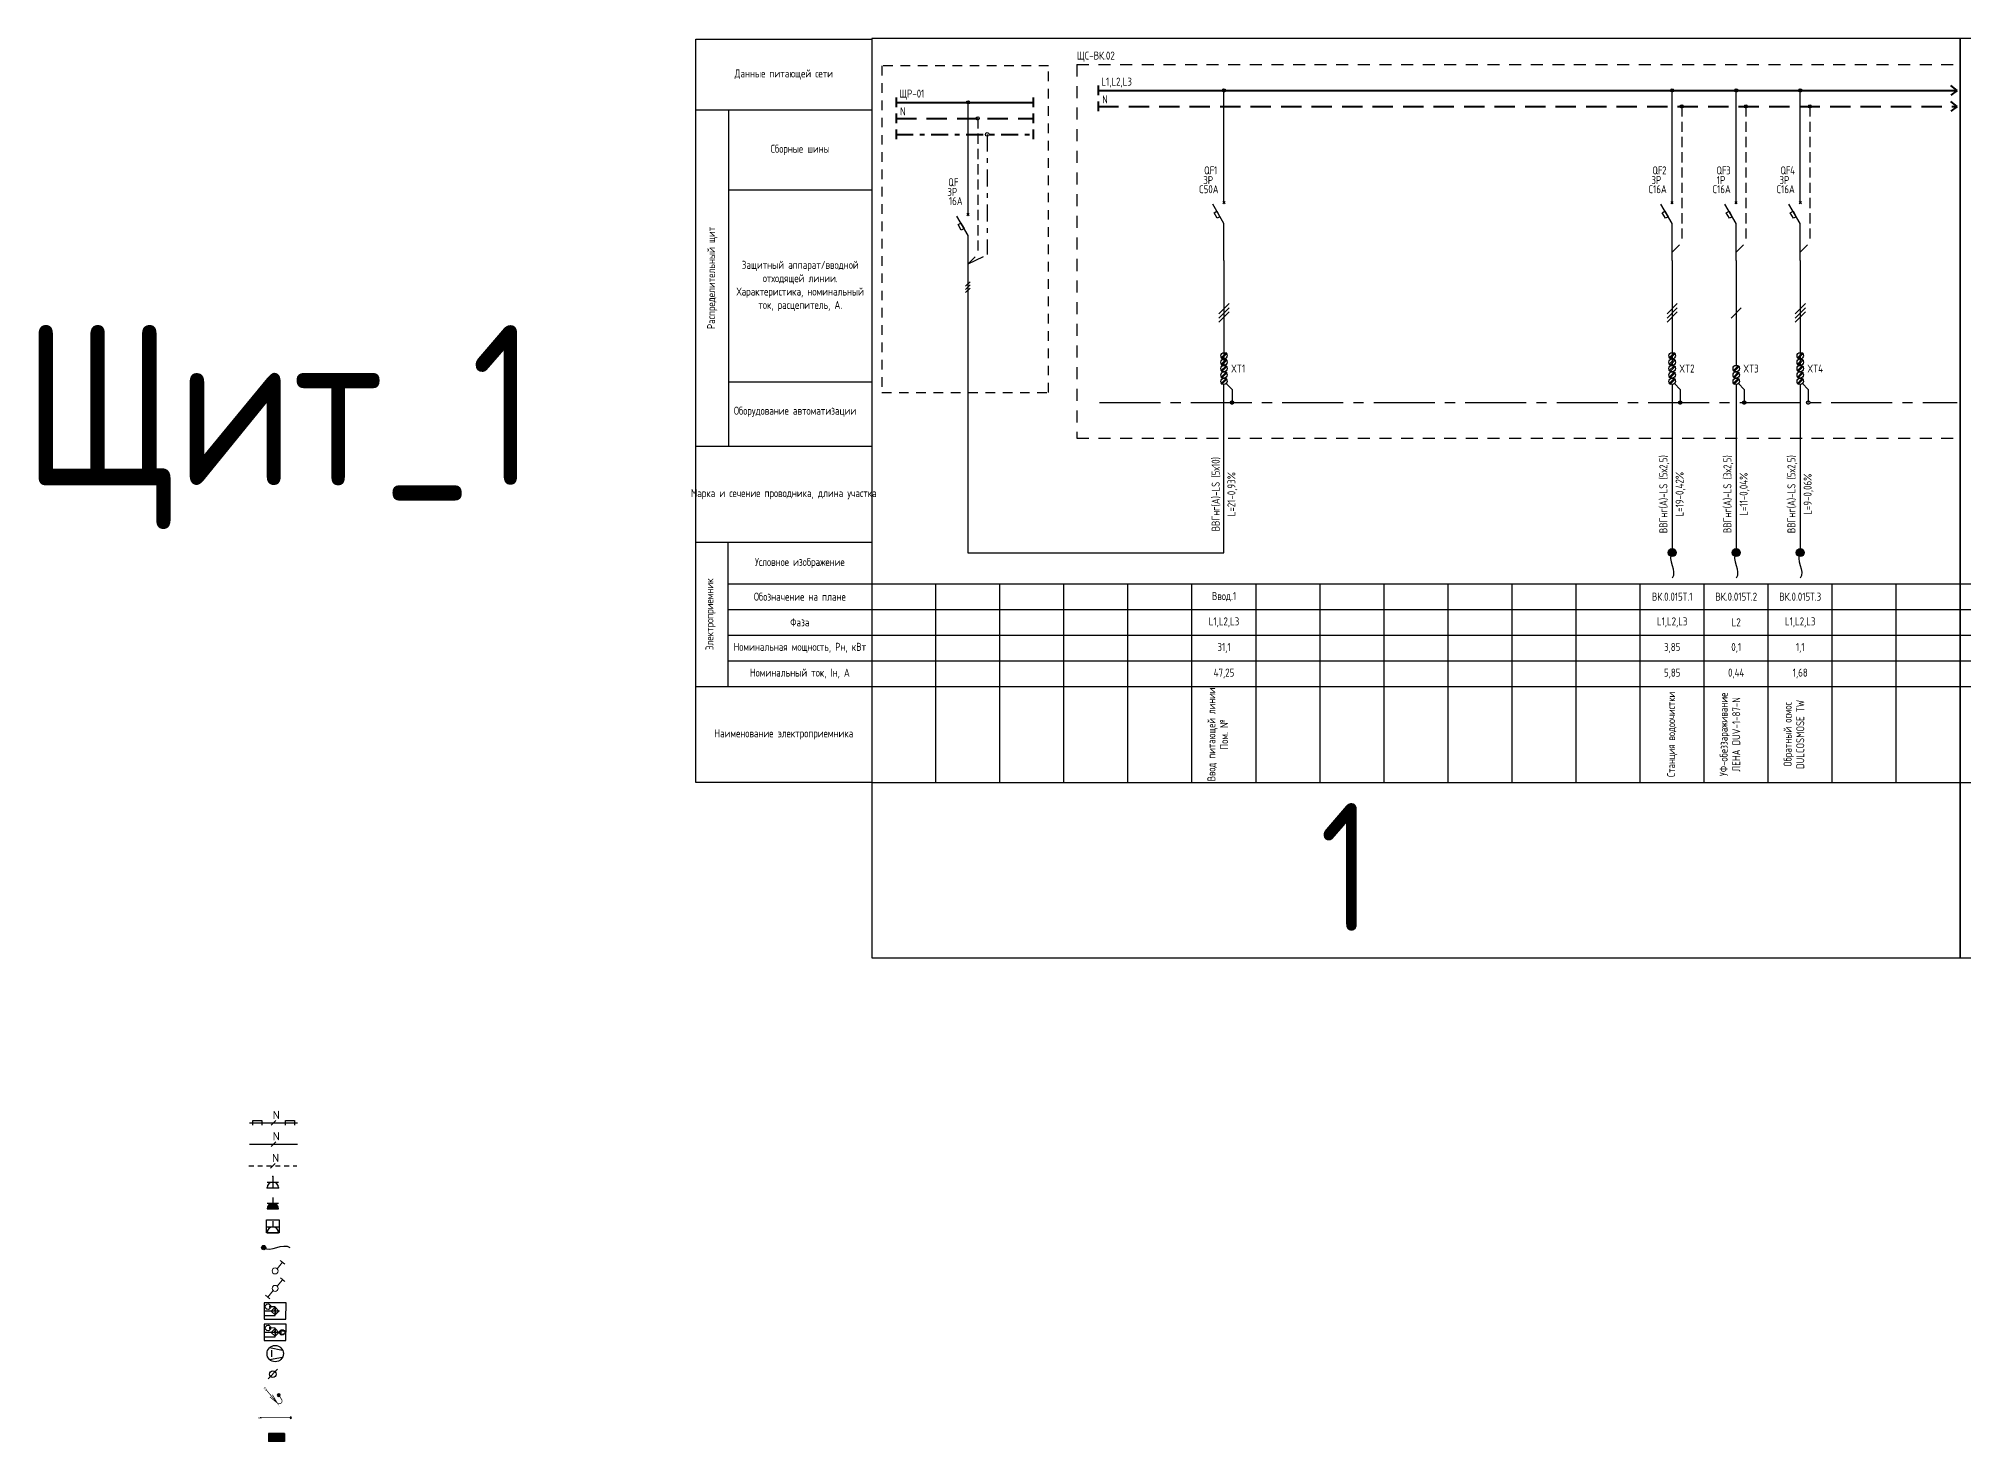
# Model space of a CAD drawing. Header units: millimetres. Extents: x -205 to 4435, y 0 to 4374.
# Drawn here: x -205 to 396, y 1140 to 1578 of the extents above; entities that cross this region are included whole.
import ezdxf
from ezdxf.enums import TextEntityAlignment as Align

# ---------------------------------------------------------------- set-up
doc = ezdxf.new("R2010")
doc.units = ezdxf.units.MM
doc.set_wipeout_variables(frame=1)
for name, pattern in [('CENTER2', [28.575, 19.05, -3.175, 3.175, -3.175]), ('HIDDEN2', [4.7625, 3.175, -1.5875]), ('JIS_02_0.7', [1.35, 0.75, -0.6]), ('Штрихштриховая', [10.936111, 5.291667, -2.116667, 1.411111, -2.116667])]:
    doc.linetypes.add(name, pattern=pattern)
for name, color, linetype in [('0_UNC_10 Доп. Оборудование', 1, 'Continuous'), ('0_UNC_3 Свет. Выключатели 230', 1, 'Continuous'), ('0_UNC_6 Обогрев. Оборудование', 1, 'Continuous'), ('0_UNC_8 ДСУП. Оборудование', 104, 'Continuous'), ('SX_BLOCKS', 7, 'Continuous'), ('SX_BOUND', 7, 'JIS_02_0.7'), ('SX_LINES', 7, 'Continuous'), ('SX_PE', 3, 'CENTER2'), ('SX_TABLE', 7, 'Continuous'), ('SX_TEXT', 7, 'Continuous')]:
    doc.layers.add(name, color=color, linetype=linetype)
doc.layers.add('0_UNC_2 Розетки. Оборудование', color=7, linetype='Continuous', true_color=0x991b1e)
doc.styles.add('SX_GOST', font='GOST2304A_0.ttf')
doc.styles.add('UNC_A', font='GOST2304A_0.ttf')
doc.styles.add('Unecom', font='GOST2304A_0.ttf', dxfattribs={"height": 2.5})
doc.styles.add('СГЕНЕРИР_СТИЛЬ_1', font='')
doc.styles.get('СГЕНЕРИР_СТИЛЬ_1').set_extended_font_data('Arial Кириллический')

# ---------------------------------------------------------------- blocks, each defined once
blk = doc.blocks.new('кл лоток')
at = {"color": 30, "true_color": 0xf8991e}
for points in [[(23282, 227521), (24745, 227521)], [(23382, 227451), (23382, 227591), (23662, 227591), (23662, 227451)], [(23943, 227450), (24084, 227592)], [(24382, 227451), (24382, 227591), (24662, 227591), (24662, 227451)]]:
    blk.add_lwpolyline(points, dxfattribs=at)
at = {"color": 30, "true_color": 0xf8991e, "insert": (24668, 227763), "char_height": 250, "width": 1354, "attachment_point": 5, "style": 'СГЕНЕРИР_СТИЛЬ_1'}
blk.add_mtext('\\pxql;{\\fISOCPEUR|b0|i0|c204|p34;N}', dxfattribs=at)
blk = doc.blocks.new('кл потолок')
at = {"color": 1}
for points in [[(23282, 226871), (24745, 226871)], [(23943, 226800), (24084, 226942)]]:
    blk.add_lwpolyline(points, dxfattribs=at)
at = {"color": 1, "insert": (24668, 227113), "char_height": 250, "width": 1354, "attachment_point": 5, "style": 'СГЕНЕРИР_СТИЛЬ_1'}
blk.add_mtext('\\pxql;{\\fISOCPEUR|b0|i0|c204|p34;N}', dxfattribs=at)
blk = doc.blocks.new('кл по полу')
at = {"color": 1, "linetype": 'JIS_02_0.7', "ltscale": 200}
blk.add_lwpolyline([(66385, 226207), (67848, 226207)], dxfattribs=at)
at = {"color": 1}
blk.add_lwpolyline([(67045, 226136), (67187, 226278)], dxfattribs=at)
at = {"color": 1, "insert": (67771, 226449), "char_height": 250, "width": 1354, "attachment_point": 5, "style": 'СГЕНЕРИР_СТИЛЬ_1'}
blk.add_mtext('\\pxql;{\\fISOCPEUR|b0|i0|c204|p34;N}', dxfattribs=at)
blk = doc.blocks.new('*U300')
h = blk.add_hatch()
h.set_pattern_fill('ANGLE', color=6)
h.set_pattern_definition([(0, (0, 0), (0, 6.985), [5.08, -1.905]), (90, (0, 0), (-6.985, 4e-16), [5.08, -1.905])])
h.paths.add_polyline_path([(-0.65, -1.25, 1), (0.65, -1.25, 1)])
h = blk.add_hatch(color=0)
h.dxf.hatch_style = 1
h.paths.add_polyline_path([(-0.65, -1.25, 1), (0.65, -1.25, 1)])
at = {"color": 0, "linetype": 'ByBlock'}
blk.add_circle((0, -1.25), 0.653, dxfattribs=at)
at = {"color": 0, "linetype": 'ByBlock', "start_tangent": (7.660218, -6.306333), "end_tangent": (10.001371, -7.711266)}
blk.add_spline([(0, -1.25), (8, -1.23)], degree=3, dxfattribs=at)
at = {"color": 0, "style": 'Unecom'}
for tag, p in [('МОДЕЛЬ', (-8.78, 11.84)), ('АТРИБУТ', (-8.78, 8.89))]:
    blk.add_attdef(tag, p, '', height=2.5, dxfattribs=at)
for tag, p, flags in [('ГРУППА', (6.72, 11.84), 9), ('НАЗНАЧЕНИЕ', (6.72, 8.89), 1), ('МОЩНОСТЬ', (0, 0), 9), ('НАИМЕНОВАНИЕ', (0, 0), 9)]:
    blk.add_attdef(tag, p, '', height=2.5, dxfattribs=dict(at, flags=flags))
blk = doc.blocks.new('*U294')
at = {"color": 0, "linetype": 'ByBlock', "lineweight": -2}
for points in [[(1.74, 0), (-1.74, 0)], [(1.74, -1.74), (-1.74, -1.74)]]:
    blk.add_lwpolyline(points, dxfattribs=at)
at = {"color": 0, "ltscale": 0.4}
for points in [[(0, -1.74), (0, 0)], [(0, -3.47), (0, -1.74)]]:
    blk.add_lwpolyline(points, dxfattribs=at)
at = {"color": 0, "linetype": 'ByBlock', "lineweight": -2}
blk.add_arc((0, 0), 1.74, 180, 0, dxfattribs=at)
for p in [(-1.74, 0), (0, -3.47), (1.74, 0)]:
    blk.add_point(p, dxfattribs=at)
at = {"color": 18, "true_color": 0x000000, "style": 'Unecom', "flags": 1}
for tag, p in [('НАЗНАЧЕНИЕ', (-2.52, 0.68)), ('ГРУППА', (-2.52, -2.27))]:
    blk.add_attdef(tag, p, '', height=2.5, rotation=180, dxfattribs=at)
at = {"layer": 'Defpoints', "style": 'Unecom'}
for tag, p in [('АТРИБУТ', (12.97, 0.68)), ('МОДЕЛЬ', (12.97, -2.27))]:
    blk.add_attdef(tag, p, '', height=2.5, rotation=180, dxfattribs=at)
blk = doc.blocks.new('*U295')
at = {"ltscale": 0.4}
h = blk.add_hatch(color=0, dxfattribs=at)
h.dxf.hatch_style = 1
h.paths.add_polyline_path([(0, -1.74), (0, 0), (-1.74, 0, 0.414214)])
h = blk.add_hatch(color=0, dxfattribs=at)
h.dxf.hatch_style = 1
h.paths.add_polyline_path([(0, -1.74, 0.414214), (1.74, 0), (0, 0)])
at = {"color": 0, "linetype": 'ByBlock', "lineweight": -2}
for points in [[(1.74, 0), (-1.74, 0)], [(1.74, -1.74), (-1.74, -1.74)]]:
    blk.add_lwpolyline(points, dxfattribs=at)
at = {"color": 0, "ltscale": 0.4}
blk.add_lwpolyline([(0, -3.47), (0, -1.74)], dxfattribs=at)
at = {"color": 0, "linetype": 'ByBlock', "lineweight": -2}
blk.add_arc((0, 0), 1.74, 180, 0, dxfattribs=at)
at = {"color": 18, "true_color": 0x000000, "style": 'Unecom', "flags": 1}
for tag, p in [('НАЗНАЧЕНИЕ', (-2.52, 0.68)), ('ГРУППА', (-2.52, -2.27))]:
    blk.add_attdef(tag, p, '', height=2.5, rotation=180, dxfattribs=at)
at = {"layer": 'Defpoints', "style": 'Unecom'}
for tag, p in [('АТРИБУТ', (12.97, 0.68)), ('МОДЕЛЬ', (12.97, -2.27))]:
    blk.add_attdef(tag, p, '', height=2.5, rotation=180, dxfattribs=at)
blk = doc.blocks.new('*U296')
at = {"color": 0, "ltscale": 0.4}
blk.add_lwpolyline([(1.98, -3.95), (-1.98, -3.95), (-1.98, 0), (1.98, 0)], close=True, dxfattribs=at)
at = {"color": 0, "linetype": 'ByBlock', "lineweight": -2}
for points in [[(1.74, 0), (-1.74, 0)], [(1.74, -1.74), (-1.74, -1.74)]]:
    blk.add_lwpolyline(points, dxfattribs=at)
at = {"color": 0, "ltscale": 0.4}
blk.add_lwpolyline([(0, -3.47), (0, -1.74)], dxfattribs=at)
at = {"color": 0, "linetype": 'ByBlock', "lineweight": -2}
blk.add_arc((0, 0), 1.74, 180, 0, dxfattribs=at)
at = {"color": 18, "true_color": 0x000000, "style": 'Unecom', "flags": 1}
for tag, p in [('НАЗНАЧЕНИЕ', (-2.52, 0.68)), ('ГРУППА', (-2.52, -2.27))]:
    blk.add_attdef(tag, p, '', height=2.5, rotation=180, dxfattribs=at)
at = {"layer": 'Defpoints', "style": 'Unecom'}
for tag, p in [('АТРИБУТ', (12.97, 0.68)), ('МОДЕЛЬ', (12.97, -2.27))]:
    blk.add_attdef(tag, p, '', height=2.5, rotation=180, dxfattribs=at)
blk = doc.blocks.new('*U301')
at = {"color": 0}
blk.add_wipeout([(-0.87, 0.86), (-0.86, 0.94), (-0.85, 1.04), (-0.81, 1.19), (-0.75, 1.3), (-0.65, 1.44), (-0.5, 1.57), (-0.34, 1.66), (-0.16, 1.72), (0.01, 1.73), (0.2, 1.71), (0.39, 1.64), (0.52, 1.56), (0.64, 1.45), (0.76, 1.3), (0.81, 1.17), (0.85, 1.02), (0.86, 0.87), (0.86, 0.75), (0.83, 0.63), (0.79, 0.5), (0.71, 0.36), (0.63, 0.27), (0.52, 0.18), (0.38, 0.09), (0.2, 0.03), (0, 0), (-0.13, 0.01), (-0.3, 0.05), (-0.47, 0.14), (-0.59, 0.23), (-0.72, 0.39), (-0.8, 0.54), (-0.86, 0.72)], dxfattribs=at)
blk.add_wipeout([(-0.87, 0.87), (-0.86, 0.96), (-0.84, 1.07), (-0.81, 1.19), (-0.75, 1.3), (-0.69, 1.4), (-0.61, 1.49), (-0.5, 1.57), (-0.41, 1.63), (-0.27, 1.69), (-0.16, 1.72), (-0.04, 1.73), (0.05, 1.73), (0.2, 1.71), (0.34, 1.66), (0.44, 1.62), (0.55, 1.53), (0.64, 1.45), (0.73, 1.34), (0.79, 1.23), (0.84, 1.09), (0.86, 0.95), (0.86, 0.79), (0.83, 0.63), (0.77, 0.48), (0.71, 0.36), (0.63, 0.27), (0.52, 0.18), (0.41, 0.1), (0.28, 0.05), (0.12, 0.01), (-0.06, 0), (-0.19, 0.02), (-0.35, 0.07), (-0.47, 0.14), (-0.59, 0.23), (-0.68, 0.33), (-0.76, 0.45), (-0.83, 0.62), (-0.86, 0.76)], dxfattribs=at)
at = {"color": 0, "lineweight": 13}
blk.add_lwpolyline([(0, 1.73), (0, 4.18), (0.87, 4.18), (-0.87, 4.18)], dxfattribs=at)
blk.add_circle((0, 0.87), 0.867, dxfattribs=at)
blk.add_circle((0, 0.87), 0.867, dxfattribs=at)
blk.add_circle((0, 0.87), 0.867, dxfattribs=at)
blk.add_circle((0, 0.87), 0.867, dxfattribs=at)
blk.add_circle((0, 0.87), 0.867, dxfattribs=at)
blk.add_circle((0, 0.87), 0.867, dxfattribs=at)
at = {"color": 0, "style": 'Unecom', "flags": 9}
for tag in ['ГРУППА', 'НАИМЕНОВАНИЕ']:
    blk.add_attdef(tag, (0, 0), '', height=2.5, dxfattribs=at)
blk = doc.blocks.new('*U302')
at = {"color": 0, "lineweight": 13}
for points in [[(0, 1.73), (0, 4.18), (0.87, 4.18), (-0.87, 4.18)], [(0, 0), (0, -2.44), (-0.87, -2.44), (0.87, -2.44)]]:
    blk.add_lwpolyline(points, dxfattribs=at)
blk.add_circle((0, 0.87), 0.867, dxfattribs=at)
blk.add_circle((0, 0.87), 0.867, dxfattribs=at)
blk.add_circle((0, 0.87), 0.867, dxfattribs=at)
blk.add_circle((0, 0.87), 0.867, dxfattribs=at)
blk.add_circle((0, 0.87), 0.867, dxfattribs=at)
at = {"color": 0, "style": 'Unecom', "flags": 9}
for tag in ['ГРУППА', 'НАИМЕНОВАНИЕ']:
    blk.add_attdef(tag, (0, 0), '', height=2.5, dxfattribs=at)
blk = doc.blocks.new('*U309')
at = {"color": 0}
for p, q in [((-3.03, 1.33), (-3.36, 1.33)), ((-1.79, 1.58), (-1.36, 1.33)), ((-1.79, 1.58), (-1.79, 1.08)), ((-1.79, 1.08), (-1.36, 1.33)), ((-0.03, -0.01), (-0.16, 0.47)), ((-0.03, -0.01), (-0.16, 0.47)), ((-0.03, 1.17), (-0.03, -1.19)), ((-0.03, -0.01), (0.1, 0.47)), ((-0.03, -0.01), (0.1, 0.47)), ((1.3, -0.01), (-3.36, 0)), ((-0.03, -0.01), (-0.16, -0.49)), ((-0.03, -0.01), (-0.16, -0.49)), ((-0.03, -0.01), (0.1, -0.49)), ((-0.03, -0.01), (0.1, -0.49))]:
    blk.add_line(p, q, dxfattribs=at)
for points in [[(-3.37, -2.5), (3.3, -2.52), (3.31, 2.48), (-3.36, 2.5)], [(-0.03, -1.19), (1.15, -0.01), (-0.03, 1.17), (-1.21, -0.01)]]:
    blk.add_lwpolyline(points, close=True, dxfattribs=at)
for points in [[(-0.03, 1.17), (-0.03, 1.32), (-1.36, 1.33)], [(-3.37, -1.33), (-0.03, -1.34), (-0.03, -1.19)]]:
    blk.add_lwpolyline(points, dxfattribs=at)
blk.add_circle((-2.19, 1.33), 0.833, dxfattribs=at)
at = {"color": 18, "true_color": 0x000000, "style": 'Unecom'}
blk.add_attdef('KV.', (-1.32, 6.58), '', height=2.5, dxfattribs=at)
blk = doc.blocks.new('*U308')
at = {"color": 0}
blk.add_wipeout([(-3.37, -2.5), (-3.36, 2.5), (3.31, 2.48), (3.3, -2.52)], dxfattribs=at)
for p, q in [((-3.03, 1.33), (-3.36, 1.33)), ((-1.79, 1.58), (-1.36, 1.33)), ((-1.79, 1.58), (-1.79, 1.08)), ((-1.79, 1.08), (-1.36, 1.33)), ((-0.03, -0.01), (-0.16, 0.47)), ((-0.03, -0.01), (-0.16, 0.47)), ((-0.03, 1.17), (-0.03, -1.19)), ((-0.03, -0.01), (0.1, 0.47)), ((-0.03, -0.01), (0.1, 0.47)), ((1.56, 0.59), (2.89, 0.35)), ((1.8, -0.35), (1.81, 0.32)), ((1.3, -0.01), (-3.36, 0)), ((-0.03, -0.01), (-0.16, -0.49)), ((-0.03, -0.01), (-0.16, -0.49)), ((-0.03, -0.01), (0.1, -0.49)), ((-0.03, -0.01), (0.1, -0.49)), ((1.56, -0.62), (2.88, -0.39)), ((2.97, -0.02), (3.3, -0.02))]:
    blk.add_line(p, q, dxfattribs=at)
for points in [[(-3.37, -2.5), (3.3, -2.52), (3.31, 2.48), (-3.36, 2.5)], [(-0.03, -1.19), (1.15, -0.01), (-0.03, 1.17), (-1.21, -0.01)]]:
    blk.add_lwpolyline(points, close=True, dxfattribs=at)
for points in [[(-0.03, 1.17), (-0.03, 1.32), (-1.36, 1.33)], [(-3.37, -1.33), (-0.03, -1.34), (-0.03, -1.19)]]:
    blk.add_lwpolyline(points, dxfattribs=at)
for centre in [(-2.19, 1.33), (2.14, -0.02)]:
    blk.add_circle(centre, 0.833, dxfattribs=at)
at = {"color": 18, "true_color": 0x000000, "style": 'Unecom'}
blk.add_attdef('K.', (-0.73, 5.12), '', height=2.5, dxfattribs=at)
blk = doc.blocks.new('*U306')
at = {"color": 18, "true_color": 0x000000, "style": 'Unecom'}
blk.add_attdef('V.', (-0.77, 5.77), '', height=2.5, dxfattribs=at)
at = {"color": 0}
blk.add_wipeout([(0.02, 2.5), (0.57, 2.44), (1.01, 2.29), (1.41, 2.07), (1.82, 1.72), (2.05, 1.43), (2.19, 1.21), (2.33, 0.92), (2.45, 0.52), (2.5, 0.17), (2.5, -0.15), (2.47, -0.4), (2.4, -0.72), (2.28, -1.03), (2.16, -1.26), (1.96, -1.55), (1.73, -1.81), (1.46, -2.03), (1.21, -2.19), (0.82, -2.36), (0.58, -2.43), (0.28, -2.49), (-0.02, -2.5), (-0.24, -2.49), (-0.51, -2.45), (-0.85, -2.36), (-1.16, -2.22), (-1.37, -2.1), (-1.56, -1.95), (-1.77, -1.77), (-1.92, -1.6), (-2.08, -1.39), (-2.21, -1.17), (-2.31, -0.97), (-2.37, -0.79), (-2.42, -0.62), (-2.48, -0.31), (-2.5, 0.02), (-2.48, 0.31), (-2.41, 0.69), (-2.31, 0.95), (-2.26, 1.08), (-2.15, 1.28), (-2.03, 1.47), (-1.94, 1.58), (-1.84, 1.7), (-1.64, 1.89), (-1.46, 2.03), (-1.28, 2.15), (-1.04, 2.28), (-0.86, 2.35), (-0.66, 2.41), (-0.49, 2.45), (-0.24, 2.49)], dxfattribs=at)
for p, q in [((-1.72, 1.82), (2.25, 1.09)), ((-1.01, -0.99), (-0.99, 1.01)), ((-1.75, -1.79), (2.24, -1.12))]:
    blk.add_line(p, q, dxfattribs=at)
blk.add_circle((0, 0), 2.5, dxfattribs=at)
blk = doc.blocks.new('*U307')
at = {"ltscale": 100}
blk.add_line((-0.73, 0.73), (0.73, -0.73), dxfattribs=at)
blk.add_circle((0, 0), 0.5, dxfattribs=at)
blk = doc.blocks.new('A$Ce35f26d7')
h = blk.add_hatch(color=7)
h.set_gradient(color1=(255, 255, 255), one_color=1, tint=1, name='HEMISPHERICAL')
h.paths.add_polyline_path([(-210, 210), (210, 210), (0, 0)])
at = {"ltscale": 100}
h = blk.add_hatch(color=3, dxfattribs=at)
h.paths.add_polyline_path([(-210, 210), (-210, 0), (0, 0)])
h.paths.add_polyline_path([(210, 0), (210, 210), (0, 0)])
at = {"color": 3, "ltscale": 100}
for p, q in [((210, 210), (-210, 210)), ((-210, 0), (-210, 210)), ((210, 0), (-210, 0)), ((210, 0), (210, 210))]:
    blk.add_line(p, q, dxfattribs=at)
blk = doc.blocks.new('456456')
h = blk.add_hatch(color=6)
h.dxf.hatch_style = 1
h.set_gradient(color1=(255, 0, 255), color2=(235, 0, 235), one_color=1, tint=0.46)
edge = h.paths.add_edge_path()
edge.add_arc((-62872, -57076), 21.5, 0, 360)
at = {"color": 6, "ltscale": 10}
blk.add_circle((-62872, -57076), 21.5, dxfattribs=at)
blk = doc.blocks.new('1nit')
h = blk.add_hatch(color=256)
h.dxf.hatch_style = 1
h.set_gradient(color1=(255, 0, 255), color2=(235, 0, 235), one_color=1, tint=0.46)
edge = h.paths.add_edge_path()
edge.add_arc((206291, 102977), 72.6, -73.26512, 286.73488)
at = {"color": 1, "ltscale": 10, "const_width": 33.8}
for points in [[(206894, 103225), (206362, 102594), (206597, 102996), (206362, 102594), (206719, 102888)], [(206153, 102771), (206291, 102977)]]:
    blk.add_lwpolyline(points, dxfattribs=at)
at = {"color": 5, "const_width": 15.4}
blk.add_lwpolyline([(206871, 103244), (206917, 103206), (207015, 103323), (206969, 103361)], close=True, dxfattribs=at)
at = {"color": 1, "ltscale": 10, "const_width": 33.8}
blk.add_lwpolyline([(206362, 102594, -0.893774), (206153, 102771)], format="xyb", dxfattribs=at)
at = {"color": 6, "ltscale": 10}
blk.add_circle((206291, 102977), 72.6, dxfattribs=at)
blk = doc.blocks.new('_Боковик_схема Юником')
at = {"color": 0, "lineweight": -2, "ltscale": 3}
blk.add_lwpolyline([(0, 232), (55, 232), (55, 0), (0, 0)], close=True, dxfattribs=at)
for points in [[(0, 210), (55, 210), (55, 125), (10.26, 125)], [(10.26, 210), (10.26, 105)], [(10.26, 185), (55, 185)], [(0, 105), (55, 105)], [(0, 75), (55, 75)], [(10, 75), (10, 30)], [(10, 62), (51.77, 62)], [(10, 62), (55, 62)], [(10, 54), (55, 54)], [(10, 46), (55, 46)], [(10, 38), (55, 38)], [(0, 30), (55, 30)]]:
    blk.add_lwpolyline(points, dxfattribs=at)
at = {"color": 0, "lineweight": -2, "char_height": 2.5, "attachment_point": 5, "style": 'Unecom'}
for s, insert, width in [('Данные питающей сети', (27.5, 221), 55), ('Сборные шины', (32.63, 197.5), 44.7356), ('Защитный аппарат/вводной отходящей линии.\\PХарактеристика, номинальный ток, расцепитель, А.', (32.63, 155), 44.7356), ('Оборудование автоматизации', (31.02, 115.72), 37.8835), ('Марка и сечение проводника, длина участка', (27.5, 90), 55), ('Условное изображение', (32.5, 68.5), 45), ('Обозначение на плане', (32.5, 58), 45), ('Фаза', (32.5, 50), 45), ('Номинальная мощность, Рн, кВт', (32.5, 42), 45), ('Номинальный ток, Iн, А', (32.5, 34), 45), ('Наименование электроприемника', (27.5, 15), 55)]:
    blk.add_mtext(s, dxfattribs=dict(at, insert=insert, width=width))
at = {"color": 0, "lineweight": -2, "char_height": 2.5, "attachment_point": 5, "rotation": 90, "style": 'Unecom'}
for s, insert, width in [('Распределительный щит', (5.13, 157.5), 105), ('Электроприемник', (4.61, 52.5), 45)]:
    blk.add_mtext(s, dxfattribs=dict(at, insert=insert, width=width))
blk = doc.blocks.new('SX_TCOL')
for p, q in [((-10, 62), (10, 62)), ((10, 0), (10, 62)), ((-10, 54), (10, 54)), ((-10, 46), (10, 46)), ((-10, 38), (10, 38)), ((-10, 30), (10, 30)), ((-10, 0), (10, 0))]:
    blk.add_line(p, q)
at = {"style": 'SX_GOST'}
for tag, p in [('CAB1', (-2.6, 90)), ('CAB2', (2.6, 90)), ('NAME1', (-3.6, 15)), ('NAME2', (0, 15)), ('NAME3', (3.6, 15))]:
    blk.add_attdef(tag, text='', height=2.5, rotation=90, dxfattribs=at).set_placement(p, align=Align.MIDDLE)
for tag, p in [('LINE', (0, 58)), ('PH', (0, 50)), ('POW', (0, 42)), ('CUR', (0, 34))]:
    blk.add_attdef(tag, text='', height=2.5, dxfattribs=at).set_placement(p, align=Align.MIDDLE)
blk = doc.blocks.new('*U397')
at = {"lineweight": 40}
for p, q in [((268.3, 0), (266.3, 1.5)), ((268.3, 0), (266.3, -1.5)), ((268.3, -5), (266.3, -3.5)), ((268.3, -5), (266.3, -6.5))]:
    blk.add_line(p, q, dxfattribs=at)
at = {"linetype": 'ByBlock', "lineweight": 40}
for points in [[(0, 1.5), (0, -1.5)], [(0, 0), (268.3, 0)], [(0, -3.5), (0, -6.5)]]:
    blk.add_lwpolyline(points, dxfattribs=at)
at = {"color": 4, "linetype": 'HIDDEN2', "lineweight": 40, "ltscale": 2}
blk.add_lwpolyline([(0, -5), (268.3, -5)], dxfattribs=at)
at = {"insert": (1.24, -1.57), "char_height": 2.5, "attachment_point": 1, "style": 'UNC_A'}
blk.add_mtext_dynamic_manual_height_columns('N', width=3.8436, gutter_width=12.5, heights=[0], dxfattribs=at)
at = {"style": 'UNC_A'}
blk.add_attdef('ЛИНИЯ', (1, 1.5), '', height=2.5, dxfattribs=at)
blk = doc.blocks.new('*U399')
for p, q in [((0, -36.27), (0, -1.19)), ((-0.35, -36.62), (0.35, -35.91)), ((0.35, -36.62), (-0.35, -35.91)), ((0, -42.79), (-3.51, -36.72)), ((0, -54.31), (0, -42.79))]:
    blk.add_line(p, q)
blk.add_lwpolyline([(-2.12, -41.12), (-3.12, -39.39), (-2.25, -38.89), (-1.25, -40.62)], close=True)
blk.add_circle((0, -1.19), 0.5)
at = {"insert": (-6.21, -24.9), "char_height": 2.5, "attachment_point": 1, "style": 'Unecom'}
blk.add_mtext_dynamic_manual_height_columns('\\pxql;QF', width=5.7065, gutter_width=12.5, heights=[4.37], dxfattribs=at)
at = {"style": 'Unecom'}
for tag, p in [('P', (-3.4, -30.43)), ('A', (-1.7, -33.28))]:
    blk.add_attdef(tag, text='', height=2.5, dxfattribs=at).set_placement(p, align=Align.RIGHT)
blk.add_attdef('N', (-3.15, -27.4), '', height=2.5, dxfattribs=at)
blk = doc.blocks.new('*U402')
for p, q in [((0, -36.27), (0, -1.19)), ((-0.35, -36.62), (0.35, -35.91)), ((0.35, -36.62), (-0.35, -35.91)), ((0, -42.79), (-3.51, -36.72)), ((0, -54.31), (0, -42.79))]:
    blk.add_line(p, q)
at = {"color": 4, "linetype": 'HIDDEN2'}
for p in [(3, -6.19), (0, -51.65)]:
    blk.add_line(p, (3, -48.65), dxfattribs=at)
blk.add_lwpolyline([(-2.12, -41.12), (-3.12, -39.39), (-2.25, -38.89), (-1.25, -40.62)], close=True)
for centre in [(0, -1.19), (3, -6.19)]:
    blk.add_circle(centre, 0.5)
at = {"insert": (-6.21, -24.9), "char_height": 2.5, "attachment_point": 1, "style": 'Unecom'}
blk.add_mtext_dynamic_manual_height_columns('\\pxql;QF', width=5.7065, gutter_width=12.5, heights=[4.37], dxfattribs=at)
at = {"style": 'Unecom'}
for tag, p in [('P', (-3.4, -30.43)), ('A', (-1.7, -33.28))]:
    blk.add_attdef(tag, text='', height=2.5, dxfattribs=at).set_placement(p, align=Align.RIGHT)
blk.add_attdef('N', (-3.15, -27.4), '', height=2.5, dxfattribs=at)
blk = doc.blocks.new('XT')
at = {"color": 32, "true_color": 0xcd6928}
for p, q in [((0.75, 0), (-1, -1.75)), ((1, -0.25), (-0.75, -2))]:
    blk.add_line(p, q, dxfattribs=at)
at = {"color": 5}
for p, q in [((0.75, -2), (-1, -3.75)), ((1, -2.25), (-0.75, -4))]:
    blk.add_line(p, q, dxfattribs=at)
at = {"color": 32, "true_color": 0xcd6928}
blk.add_circle((0, -1), 1, dxfattribs=at)
at = {"color": 5}
blk.add_circle((0, -3), 1, dxfattribs=at)
at = {"style": 'UNC_A'}
blk.add_attdef('1', (1.75, 0.11), '', height=2.5, dxfattribs=at)
blk = doc.blocks.new('SX_XTPE')
at = {"color": 3}
for p, q in [((0.753, 1.003), (-1.003, -0.753)), ((1.003, 0.753), (-0.753, -1.003))]:
    blk.add_line(p, q, dxfattribs=at)
blk.add_circle((0, 0), 1, dxfattribs=at)
blk = doc.blocks.new('SX_XT3')
at = {"color": 32, "true_color": 0xcd6928}
for p, q in [((0.7533, 4.0033), (-1.0033, 2.2467)), ((0.7533, 2.0033), (-1.0033, 0.2467)), ((1.0033, 3.7533), (-0.7533, 1.9967)), ((1.0033, 1.7533), (-0.7533, -0.0033))]:
    blk.add_line(p, q, dxfattribs=at)
for centre in [(0, 3), (0, 1)]:
    blk.add_circle(centre, 1, dxfattribs=at)
blk = doc.blocks.new('Вывод')
h = blk.add_hatch()
h.set_pattern_fill('ANGLE', color=0)
h.set_pattern_definition([(0, (-2.5674, 3.856), (0, 6.985), [5.08, -1.905]), (90, (-2.5674, 3.856), (-6.985, 4e-16), [5.08, -1.905])])
h.paths.add_polyline_path([(1.25, -1.25, 1), (-1.25, -1.25, 1)])
at = {"linetype": 'ByBlock'}
h = blk.add_hatch(color=0, dxfattribs=at)
h.dxf.hatch_style = 1
h.paths.add_polyline_path([(1.25, -1.25, 1), (-1.25, -1.25, 1)])
at = {"color": 0, "linetype": 'ByBlock'}
blk.add_circle((0, -1.25), 1.25, dxfattribs=at)
at = {"color": 0, "linetype": 'ByBlock', "start_tangent": (-6.322865, -7.646578), "end_tangent": (-7.732852, -9.984691)}
blk.add_spline([(0, -1.25), (0, -9.25)], degree=3, dxfattribs=at)
blk = doc.blocks.new('*U102')
at = {"linetype": 'ByBlock', "lineweight": 40}
for points in [[(0, 1.5), (0, -1.5)], [(0, 0), (42.85, 0)], [(42.85, 1.5), (42.85, -1.5)], [(0, -3.5), (0, -6.5)], [(42.85, -3.5), (42.85, -6.5)]]:
    blk.add_lwpolyline(points, dxfattribs=at)
at = {"color": 4, "linetype": 'HIDDEN2', "lineweight": 40, "ltscale": 2}
blk.add_lwpolyline([(0, -5), (42.85, -5)], dxfattribs=at)
at = {"insert": (1.24, -1.57), "char_height": 2.5, "attachment_point": 1, "style": 'UNC_A'}
blk.add_mtext_dynamic_manual_height_columns('N', width=3.8436, gutter_width=12.5, heights=[0], dxfattribs=at)
at = {"style": 'UNC_A'}
blk.add_attdef('ЛИНИЯ', (1, 1.5), '', height=2.5, dxfattribs=at)
blk = doc.blocks.new('*U104')
at = {"lineweight": 25}
for p, q in [((-0.7, -0.71), (0.7, 0.71)), ((-0.7, -1.71), (0.7, -0.29)), ((-0.7, -2.71), (0.7, -1.29))]:
    blk.add_line(p, q, dxfattribs=at)
blk = doc.blocks.new('*U122')
for p, q in [((0, -36.27), (0, -1.22)), ((-0.35, -36.62), (0.35, -35.91)), ((0.35, -36.62), (-0.35, -35.91)), ((0, -42.79), (-3.51, -36.72)), ((0, -54.31), (0, -42.79))]:
    blk.add_line(p, q)
at = {"color": 4, "linetype": 'HIDDEN2'}
for p in [(3, -6.22), (0, -51.65)]:
    blk.add_line(p, (3, -48.65), dxfattribs=at)
blk.add_lwpolyline([(-2.12, -41.12), (-3.12, -39.39), (-2.25, -38.89), (-1.25, -40.62)], close=True)
for centre in [(0, -1.22), (3, -6.22)]:
    blk.add_circle(centre, 0.5)
at = {"insert": (-6.21, -24.9), "char_height": 2.5, "attachment_point": 1, "style": 'Unecom'}
blk.add_mtext_dynamic_manual_height_columns('\\pxql;QF', width=5.7065, gutter_width=12.5, heights=[4.37], dxfattribs=at)
at = {"style": 'Unecom'}
for tag, p in [('P', (-3.4, -30.43)), ('A', (-1.7, -33.28))]:
    blk.add_attdef(tag, text='', height=2.5, dxfattribs=at).set_placement(p, align=Align.RIGHT)
blk.add_attdef('N', (-3.15, -27.4), '', height=2.5, dxfattribs=at)

msp = doc.modelspace()

# ---------------------------------------------------------------- linework, layer by layer
at = {"color": 6}
for points in [[(395, 1577.99), (55, 1577.99), (55, 1290.99), (395, 1290.99), (395, 1577.99)], [(735, 1577.99), (395, 1577.99), (395, 1290.99), (735, 1290.99), (735, 1577.99)]]:
    msp.add_lwpolyline(points, dxfattribs=at)
at = {"linetype": 'JIS_02_0.7', "ltscale": 4}
msp.add_lwpolyline([(110.16, 1569.47), (58.09, 1569.47), (58.09, 1467.45), (110.16, 1467.45), (110.16, 1569.47)], dxfattribs=at)
at = {"lineweight": 40}
for points in [[(62.58, 1549.55), (62.58, 1546.55)], [(105.43, 1549.55), (105.43, 1546.55)]]:
    msp.add_lwpolyline(points, dxfattribs=at)
at = {"color": 3, "linetype": 'Штрихштриховая', "lineweight": 40}
msp.add_lwpolyline([(62.58, 1548.05), (105.43, 1548.05)], dxfattribs=at)
at = {"color": 3, "linetype": 'Штрихштриховая'}
for points in [[(91.06, 1548.05), (91.06, 1510.52)], [(85.06, 1507.62), (91.06, 1510.52)]]:
    msp.add_lwpolyline(points, dxfattribs=at)
at = {"color": 0, "linetype": 'ByBlock', "lineweight": -3}
msp.add_circle((91.06, 1548.05), 0.575, dxfattribs=at)
at = {"layer": '0_UNC_6 Обогрев. Оборудование', "color": 5, "const_width": 0.1}
msp.add_lwpolyline([(-135.76, 1147.59), (-135.76, 1147.21), (-136.52, 1147.21), (-136.52, 1147.59)], close=True, dxfattribs=at)
at = {"layer": '0_UNC_6 Обогрев. Оборудование', "color": 1, "const_width": 0.2}
msp.add_lwpolyline([(-136.14, 1147.4), (-126.54, 1147.4)], dxfattribs=at)
at = {"layer": 'SX_BOUND', "ltscale": 5}
for p, q in [((119.07, 1569.91), (393, 1569.91)), ((119.07, 1569.91), (119.07, 1453.24)), ((119.07, 1453.24), (393, 1453.24))]:
    msp.add_line(p, q, dxfattribs=at)
at = {"layer": 'SX_LINES'}
for p, q in [((85, 1505.4), (85, 1417.44)), ((165, 1508.7), (165, 1475.96)), ((305, 1508.7), (305, 1475.96)), ((325, 1508.7), (325, 1475.96)), ((345, 1508.7), (345, 1475.96)), ((163.4, 1492.03), (166.6, 1495.23)), ((163.4, 1490.73), (166.6, 1493.93)), ((163.4, 1489.43), (166.6, 1492.63)), ((303.4, 1492.03), (306.6, 1495.23)), ((303.4, 1490.73), (306.6, 1493.93)), ((303.4, 1489.43), (306.6, 1492.63)), ((323.4, 1490.73), (326.6, 1493.93)), ((343.4, 1492.03), (346.6, 1495.23)), ((343.4, 1490.73), (346.6, 1493.93)), ((343.4, 1489.43), (346.6, 1492.63)), ((165, 1417.44), (165, 1469.96)), ((305, 1469.96), (305, 1418.74)), ((325, 1469.96), (325, 1418.74)), ((345, 1469.96), (345, 1418.74)), ((85, 1417.44), (165, 1417.44))]:
    msp.add_line(p, q, dxfattribs=at)
at = {"layer": 'SX_PE'}
for p, q in [((165.7, 1470.26), (167.5, 1468.46)), ((167.5, 1468.46), (167.5, 1464.34)), ((305.7, 1470.26), (307.5, 1468.46)), ((307.5, 1468.46), (307.5, 1464.34)), ((325.7, 1470.26), (327.5, 1468.46)), ((327.5, 1468.46), (327.5, 1464.34)), ((345.7, 1470.26), (347.5, 1468.46)), ((347.5, 1468.46), (347.5, 1464.34)), ((126.07, 1464.34), (394, 1464.34))]:
    msp.add_line(p, q, dxfattribs=at)
for centre in [(167.5, 1464.34), (307.5, 1464.34), (327.5, 1464.34), (347.5, 1464.34)]:
    msp.add_circle(centre, 0.5, dxfattribs=at)

# ---------------------------------------------------------------- block references
msp.add_blockref('*U102', (62.58, 1558.05)).add_auto_attribs({'ЛИНИЯ': 'ЩР-01'})
at = {"color": 1}
ref = msp.add_blockref('*U122', (85.06, 1559.27), dxfattribs=at)
ref.add_attrib('P', '3P', dxfattribs={"height": 2.5, "style": 'Unecom'}).set_placement((81.66, 1528.84), align=Align.RIGHT)
ref.add_attrib('A', '16А', dxfattribs={"height": 2.5, "style": 'Unecom'}).set_placement((83.35, 1525.99), align=Align.RIGHT)
msp.add_blockref('*U104', (85, 1501.36))
at = {"xscale": 0.01022126537219668, "yscale": 0.01022126537219668, "zscale": 0.01022126537219668}
for name in ['кл лоток', 'кл потолок']:
    msp.add_blockref(name, (-377.38, -1086.08), dxfattribs=at)
at = {"linetype": 'JIS_02_0.7', "xscale": 0.01022126537219668, "yscale": 0.01022126537219668, "zscale": 0.01022126537219668}
msp.add_blockref('кл по полу', (-818.14, -1086.08), dxfattribs=at)
at = {"layer": '0_UNC_10 Доп. Оборудование', "color": 114, "true_color": 0x139b48, "xscale": 1.022126537219668, "yscale": 1.022126537219668, "zscale": 1.022126537219668}
msp.add_blockref('*U309', (-131.38, 1180.71), dxfattribs=at)
at = {"layer": '0_UNC_2 Розетки. Оборудование', "ltscale": 200, "xscale": 1.022126537219668, "yscale": 1.022126537219668, "zscale": 1.022126537219668, "rotation": 180}
for name, p in [('*U294', (-132.12, 1219.2)), ('*U295', (-132.12, 1212.61)), ('*U296', (-132.12, 1205.18))]:
    msp.add_blockref(name, p, dxfattribs=at)
at = {"layer": '0_UNC_2 Розетки. Оборудование', "linetype": 'ByBlock', "xscale": 1.022126537219668, "yscale": 1.022126537219668, "zscale": 1.022126537219668}
msp.add_blockref('*U300', (-134.98, 1201.81), dxfattribs=at)
at = {"layer": '0_UNC_6 Обогрев. Оборудование', "color": 3, "xscale": -0.006409635717589157, "yscale": 0.006409635717589157, "zscale": 0.006409635717589157}
msp.add_blockref('1nit', (1191.98, 494.41), dxfattribs=at)
at = {"layer": '0_UNC_6 Обогрев. Оборудование', "lineweight": 50, "xscale": -0.01201806697048293, "yscale": 0.01201806697048293, "zscale": 0.01201806697048293, "rotation": 180.0427484413313}
msp.add_blockref('A$Ce35f26d7', (-131, 1142.52), dxfattribs=at)
at = {"layer": '0_UNC_6 Обогрев. Оборудование', "xscale": -0.01001505580873305, "yscale": 0.01001505580873305, "zscale": 0.01001505580873305, "rotation": 180}
msp.add_blockref('456456', (503.13, 575.78), dxfattribs=at)
at = {"layer": 'SX_BLOCKS'}
for name, p, values in [('*U399', (165, 1562.98), {'N': '1', 'P': '3P', 'A': 'C50А'}), ('*U402', (305, 1562.98), {'N': '2', 'P': '3P', 'A': 'C16А'}), ('*U402', (325, 1562.98), {'N': '3', 'P': '1P', 'A': 'C16А'}), ('*U402', (345, 1562.98), {'N': '4', 'P': '3P', 'A': 'C16А'})]:
    msp.add_blockref(name, p, dxfattribs=at).add_auto_attribs(values)
for name, p in [('SX_XT3', (165, 1475.96)), ('SX_XT3', (305, 1475.96)), ('SX_XT3', (345, 1475.96)), ('SX_XTPE', (165, 1470.96)), ('SX_XTPE', (305, 1470.96)), ('SX_XTPE', (325, 1470.96)), ('SX_XTPE', (345, 1470.96))]:
    msp.add_blockref(name, p, dxfattribs=at)
ref = msp.add_blockref('XT', (165, 1475.96), dxfattribs=at)
ref.add_attrib('1', 'XT1', (167.2, 1473.71), dxfattribs={"layer": '0', "height": 2.5, "style": 'UNC_A'})
ref = msp.add_blockref('XT', (305, 1475.96), dxfattribs=at)
ref.add_attrib('1', 'XT2', (307.2, 1473.71), dxfattribs={"layer": '0', "height": 2.5, "style": 'UNC_A'})
ref = msp.add_blockref('XT', (325, 1475.96), dxfattribs=at)
ref.add_attrib('1', 'XT3', (327.2, 1473.71), dxfattribs={"layer": '0', "height": 2.5, "style": 'UNC_A'})
ref = msp.add_blockref('XT', (345, 1475.96), dxfattribs=at)
ref.add_attrib('1', 'XT4', (347.2, 1473.71), dxfattribs={"layer": '0', "height": 2.5, "style": 'UNC_A'})
at = {"layer": 'SX_BLOCKS', "color": 244, "true_color": 0x991b1e}
for p in [(305, 1418.74), (325, 1418.74), (345, 1418.74)]:
    msp.add_blockref('Вывод', p, dxfattribs=at)
at = {"layer": 'SX_LINES'}
msp.add_blockref('*U397', (125.7, 1561.79), dxfattribs=at).add_auto_attribs({'ЛИНИЯ': 'L1,L2,L3'})
at = {"layer": 'SX_TABLE'}
for name, p in [('_Боковик_схема Юником', (0, 1345.74)), ('SX_TCOL', (65, 1345.74)), ('SX_TCOL', (85, 1345.74)), ('SX_TCOL', (105, 1345.74)), ('SX_TCOL', (125, 1345.74)), ('SX_TCOL', (145, 1345.74)), ('SX_TCOL', (185, 1345.74)), ('SX_TCOL', (205, 1345.74)), ('SX_TCOL', (225, 1345.74)), ('SX_TCOL', (245, 1345.74)), ('SX_TCOL', (265, 1345.74)), ('SX_TCOL', (285, 1345.74)), ('SX_TCOL', (365, 1345.74)), ('SX_TCOL', (385, 1345.74)), ('SX_TCOL', (405, 1345.74))]:
    msp.add_blockref(name, p, dxfattribs=at)
ref = msp.add_blockref('SX_TCOL', (165, 1345.74), dxfattribs=at)
ref.add_attrib('NAME1', 'Ввод питающей линии', dxfattribs={"layer": '0', "height": 2.5, "rotation": 90, "style": 'SX_GOST', "width": 0.972403}).set_placement((161.4, 1360.74), align=Align.MIDDLE)
ref.add_attrib('NAME2', 'Пом. №', dxfattribs={"layer": '0', "height": 2.5, "rotation": 90, "style": 'SX_GOST'}).set_placement((165, 1360.74), align=Align.MIDDLE)
ref.add_attrib('CUR', '47,25', dxfattribs={"layer": '0', "height": 2.5, "style": 'SX_GOST'}).set_placement((165, 1379.74), align=Align.MIDDLE)
ref.add_attrib('POW', '31,1', dxfattribs={"layer": '0', "height": 2.5, "style": 'SX_GOST'}).set_placement((165, 1387.74), align=Align.MIDDLE)
ref.add_attrib('PH', 'L1,L2,L3', dxfattribs={"layer": '0', "height": 2.5, "style": 'SX_GOST'}).set_placement((165, 1395.74), align=Align.MIDDLE)
ref.add_attrib('LINE', 'Ввод.1', dxfattribs={"layer": '0', "height": 2.5, "style": 'SX_GOST'}).set_placement((165, 1403.74), align=Align.MIDDLE)
ref.add_attrib('CAB1', 'ВВГнг(А)-LS (5х10)', dxfattribs={"layer": '0', "height": 2.5, "rotation": 90, "style": 'SX_GOST'}).set_placement((162.4, 1435.74), align=Align.MIDDLE)
ref.add_attrib('CAB2', 'L=21-0,93%', dxfattribs={"layer": '0', "height": 2.5, "rotation": 90, "style": 'SX_GOST'}).set_placement((167.6, 1435.74), align=Align.MIDDLE)
ref = msp.add_blockref('SX_TCOL', (305, 1345.74), dxfattribs=at)
ref.add_attrib('NAME2', 'Станция водоочистки', dxfattribs={"layer": '0', "height": 2.5, "rotation": 90, "style": 'SX_GOST', "width": 0.969408}).set_placement((305, 1360.74), align=Align.MIDDLE)
ref.add_attrib('CUR', '5,85', dxfattribs={"layer": '0', "height": 2.5, "style": 'SX_GOST'}).set_placement((305, 1379.74), align=Align.MIDDLE)
ref.add_attrib('POW', '3,85', dxfattribs={"layer": '0', "height": 2.5, "style": 'SX_GOST'}).set_placement((305, 1387.74), align=Align.MIDDLE)
ref.add_attrib('PH', 'L1,L2,L3', dxfattribs={"layer": '0', "height": 2.5, "style": 'SX_GOST'}).set_placement((305, 1395.74), align=Align.MIDDLE)
ref.add_attrib('LINE', 'ВК.0.015Т.1', dxfattribs={"layer": '0', "height": 2.5, "style": 'SX_GOST'}).set_placement((305, 1403.74), align=Align.MIDDLE)
ref.add_attrib('CAB1', 'ВВГнг(А)-LS (5х2,5)', dxfattribs={"layer": '0', "height": 2.5, "rotation": 90, "style": 'SX_GOST'}).set_placement((302.4, 1435.74), align=Align.MIDDLE)
ref.add_attrib('CAB2', 'L=19-0,42%', dxfattribs={"layer": '0', "height": 2.5, "rotation": 90, "style": 'SX_GOST'}).set_placement((307.6, 1435.74), align=Align.MIDDLE)
ref = msp.add_blockref('SX_TCOL', (325, 1345.74), dxfattribs=at)
ref.add_attrib('NAME1', 'УФ-обеззараживание', dxfattribs={"layer": '0', "height": 2.5, "rotation": 90, "style": 'SX_GOST', "width": 0.996649}).set_placement((321.4, 1360.74), align=Align.MIDDLE)
ref.add_attrib('NAME2', 'ЛЕНА DUV-1-87-N', dxfattribs={"layer": '0', "height": 2.5, "rotation": 90, "style": 'SX_GOST'}).set_placement((325, 1360.74), align=Align.MIDDLE)
ref.add_attrib('CUR', '0,44', dxfattribs={"layer": '0', "height": 2.5, "style": 'SX_GOST'}).set_placement((325, 1379.74), align=Align.MIDDLE)
ref.add_attrib('POW', '0,1', dxfattribs={"layer": '0', "height": 2.5, "style": 'SX_GOST'}).set_placement((325, 1387.74), align=Align.MIDDLE)
ref.add_attrib('PH', 'L2', dxfattribs={"layer": '0', "height": 2.5, "style": 'SX_GOST'}).set_placement((325, 1395.74), align=Align.MIDDLE)
ref.add_attrib('LINE', 'ВК.0.015Т.2', dxfattribs={"layer": '0', "height": 2.5, "style": 'SX_GOST'}).set_placement((325, 1403.74), align=Align.MIDDLE)
ref.add_attrib('CAB1', 'ВВГнг(А)-LS (3х2,5)', dxfattribs={"layer": '0', "height": 2.5, "rotation": 90, "style": 'SX_GOST'}).set_placement((322.4, 1435.74), align=Align.MIDDLE)
ref.add_attrib('CAB2', 'L=11-0,04%', dxfattribs={"layer": '0', "height": 2.5, "rotation": 90, "style": 'SX_GOST'}).set_placement((327.6, 1435.74), align=Align.MIDDLE)
msp.add_blockref('SX_TCOL', (345, 1345.74), dxfattribs=at).add_auto_attribs({'NAME1': 'Обратный осмос', 'NAME2': 'DULCOSMOSE TW', 'CUR': '1,68', 'POW': '1,1', 'PH': 'L1,L2,L3', 'LINE': 'ВК.0.015Т.3', 'CAB1': 'ВВГнг(А)-LS (5х2,5)', 'CAB2': 'L=9-0,06%'})

# ---------------------------------------------------------------- texts
at = {"color": 6, "insert": (-50.04, 1456.69), "char_height": 50, "attachment_point": 6, "style": 'Unecom'}
msp.add_mtext_dynamic_manual_height_columns('Щит_1', width=317.8737, gutter_width=12.5, heights=[0], dxfattribs=at)
at = {"layer": 'Defpoints', "color": 6, "insert": (194.97, 1339.31), "char_height": 40, "attachment_point": 1, "style": 'Unecom'}
msp.add_mtext_dynamic_manual_height_columns('1', width=99.9205, gutter_width=12.5, heights=[0], dxfattribs=at)
at = {"layer": 'SX_TEXT', "style": 'SX_GOST'}
msp.add_text('ЩC-ВК.02', height=2.5, dxfattribs=at).set_placement((119.07, 1571.41))

# ---------------------------------------------------------------- next in the draw order: block references
at = {"layer": '0_UNC_10 Доп. Оборудование', "color": 114, "true_color": 0x139b48, "xscale": 1.022126537219668, "yscale": 1.022126537219668, "zscale": 1.022126537219668}
msp.add_blockref('*U308', (-131.38, 1174.07), dxfattribs=at)
at = {"layer": '0_UNC_3 Свет. Выключатели 230', "color": 244, "true_color": 0x991b1e, "xscale": 1.079690140658838, "yscale": 1.079690140658838, "zscale": 1.079690140658838, "rotation": 319.1874184776055}
msp.add_blockref('*U301', (-132.02, 1192.51), dxfattribs=at)

# ---------------------------------------------------------------- next in the draw order: block references
at = {"layer": '0_UNC_10 Доп. Оборудование', "color": 4, "xscale": 1.022126537219668, "yscale": 1.022126537219668, "zscale": 1.022126537219668}
msp.add_blockref('*U306', (-131.38, 1167.43), dxfattribs=at)
at = {"layer": '0_UNC_3 Свет. Выключатели 230', "color": 244, "true_color": 0x991b1e, "xscale": 1.079690140658838, "yscale": 1.079690140658838, "zscale": 1.079690140658838, "rotation": 319.1874184776055}
msp.add_blockref('*U302', (-132.01, 1187.09), dxfattribs=at)

# ---------------------------------------------------------------- next in the draw order: block references
at = {"layer": '0_UNC_8 ДСУП. Оборудование', "linetype": 'ByBlock', "lineweight": -3, "xscale": 2.044253074439335, "yscale": 2.044253074439335, "zscale": 2.044253074439335, "rotation": 270}
msp.add_blockref('*U307', (-132.12, 1161.03), dxfattribs=at)

doc.saveas('drawing.dxf')
